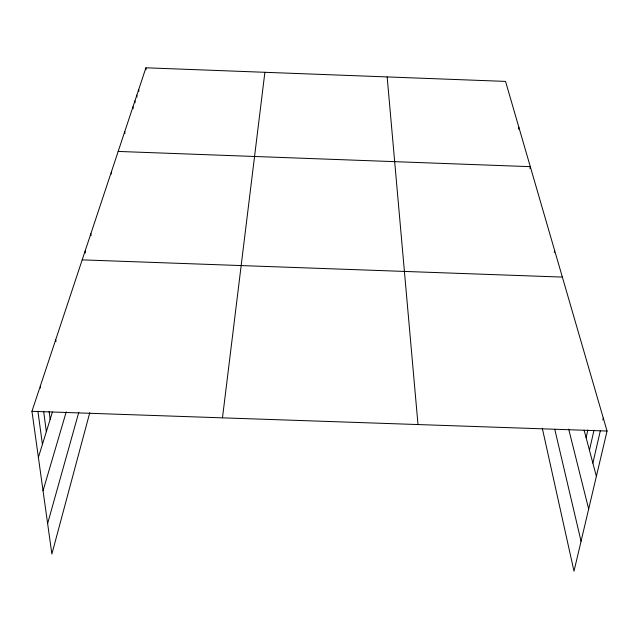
<?xml version="1.0" encoding="UTF-8"?>
<svg xmlns="http://www.w3.org/2000/svg" width="639" height="639" viewBox="0 0 639 639"><rect width="100%" height="100%" fill="white"/><g stroke="black" fill="none" stroke-linecap="round" stroke-linejoin="round"><path stroke-width="0.96" d="M222.476 417.842L264.881 72.303M518.564 129.206L518.86 127.257M529.987 168.632L530.298 166.667L118.167 151.435M554.277 252.421L554.628 250.464M586.115 437.699L587.84 429.951M589.446 450.223L593.99 430.207M592.864 463.083L600.396 430.51M602.841 419.975L603.28 418.058M89.787 412.658L51.879 554.029L31.95 411.308L145.916 67.798L505.545 81.401L607.05 431.037L573.998 571.202L542.287 428.186M47.621 523.557L78.805 412.283M43.037 490.736L66.248 411.836M38.388 457.412L52.438 411.955M31.95 411.308L607.05 431.037M82.191 259.873L562.352 277.086M584.118 430.199L596.379 476.295M568.686 429.081L588.663 509.019M554.82 429.512L581.059 541.257M37.909 411.212L42.414 444.377M40.313 386.1L40.569 388.041M43.644 411.324L46.335 431.7M49.139 411.468L50.154 419.352M55.729 339.628L55.968 341.609M85.155 250.951L85.338 252.908M90.866 233.714L91.05 235.703M387.154 76.92L418.002 424.552M111.346 171.995L111.498 173.976M124.773 131.514L124.909 133.471M132.984 106.769L133.104 108.726M134.941 100.874L135.061 102.823M136.858 95.099L136.978 97.088M138.735 89.436L138.855 91.409M145.916 67.798L146.019 69.779"/></g></svg>
